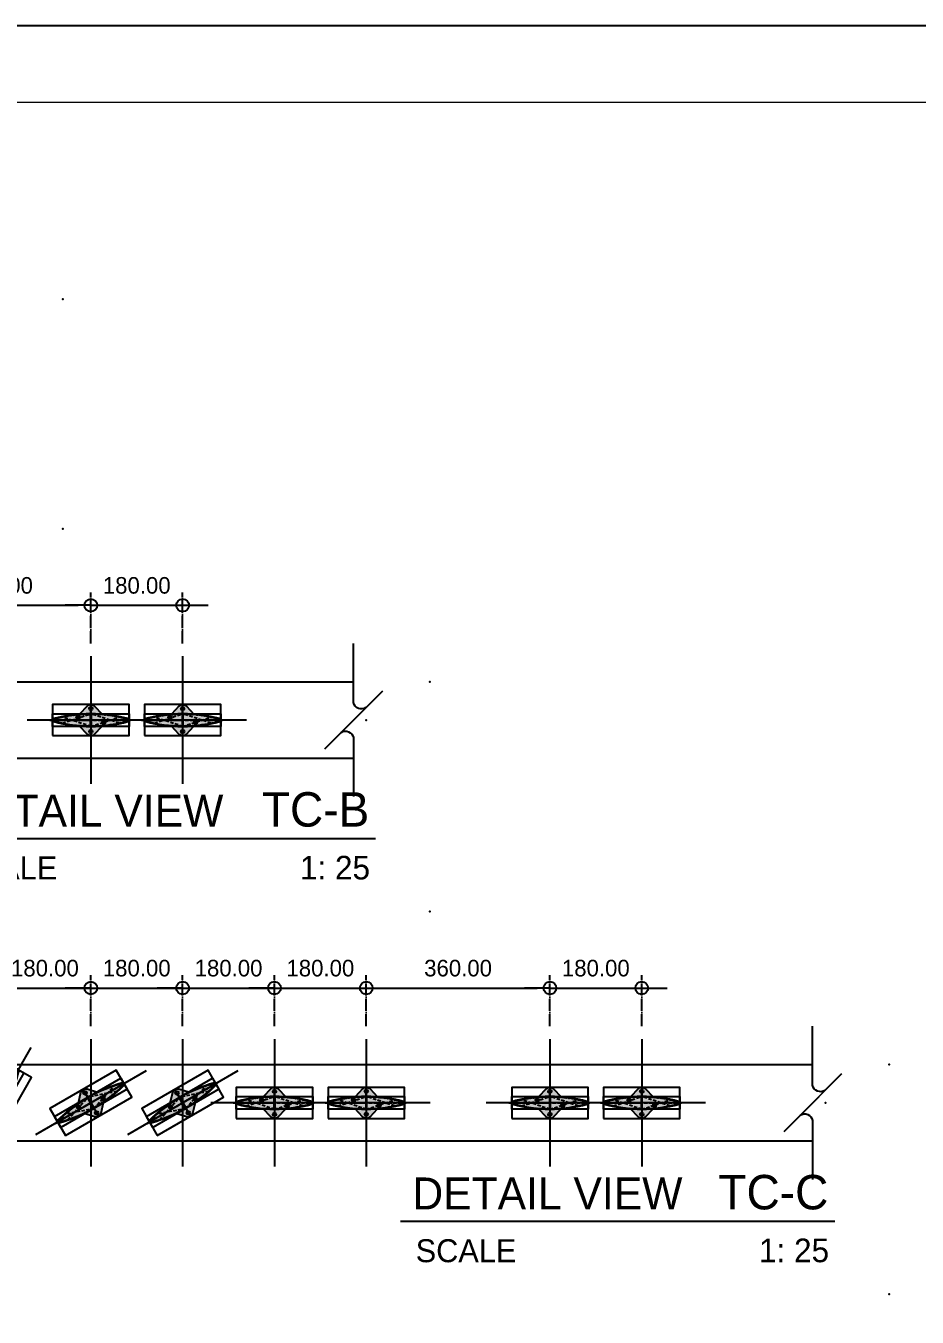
# Model space of a CAD drawing. Header units: millimetres. Extents: x -244126 to 368105, y -173968 to 259060.
# Drawn here: x 62167 to 63915, y 63345 to 65876 of the extents above; entities that cross this region are included whole.
import ezdxf
from ezdxf.enums import TextEntityAlignment as Align

# ---------------------------------------------------------------- set-up
doc = ezdxf.new("R2010")
doc.units = ezdxf.units.MM
doc.header["$MEASUREMENT"] = 0
for name, pattern in [('ACAD_ISO04W100', [30, 24, -3, 0, -3]), ('BORDER2', [22.225, 6.35, -3.175, 6.35, -3.175, 0, -3.175]), ('CENTER', [2, 1.25, -0.25, 0.25, -0.25]), ('HIDDEN', [9.525, 6.35, -3.175]), ('TA_GL_000.00010', [0.000275, 0.0001, -2.5e-05, 2.5e-05, -2.5e-05, 0.0001]), ('TA_HL_003.00000', [19.5, 10.65, -8.85])]:
    doc.linetypes.add(name, pattern=pattern)
for name, color, linetype in [('000 - D I M', 6, 'Continuous'), ('000 - GRID', 8, 'CENTER'), ('000 - H A T C H', 8, 'Continuous'), ('000 - H I D D E N', 7, 'Continuous'), ('000 - SYMBOL CON', 1, 'Continuous'), ('000 - T E X T', 4, 'Continuous'), ('000 - TITLEBLOCK', 4, 'Continuous'), ('000 - WIPEOUT', 250, 'Continuous'), ('001 - ASCESSORIES', 1, 'Continuous'), ('002 - STRUCTURAL STEEL', 4, 'Continuous'), ('A03_SUN LOUVER', 7, 'Continuous')]:
    doc.layers.add(name, color=color, linetype=linetype)
doc.styles.add('Cetury Gothic', font='GOTHIC.TTF')
doc.styles.add('CORDIA', font='cordia.shx')
doc.styles.add('TA', font='Cordia New.ttf', dxfattribs={"height": 4.5})
doc.dimstyles.new('DIM C-C', dxfattribs={"dimtxt": 0.18, "dimasz": 0.1, "dimexe": 0.1, "dimexo": 0.1, "dimgap": 0.09, "dimtad": 1, "dimtoh": 1, "dimzin": 0, "dimdsep": 46, "dimtxsty": 'CORDIA', "dimblk": 'ORIGIN', "dimcen": 0.1, "dimdle": 0.1, "dimclrd": 40, "dimclre": 140, "dimclrt": 3, "dimadec": 0, "dimazin": 0, "dimtfac": 1, "dimtix": 1, "dimtmove": 2, "dimatfit": 3, "dimfxl": 1, "dimtolj": 1, "dimtzin": 0, "dimarcsym": 0})

# ---------------------------------------------------------------- blocks, each defined once
blk = doc.blocks.new('*U903')
at = {"color": 0}
blk.add_wipeout([(-75, 3420), (75, 3420), (75, 0), (-75, 0)], dxfattribs=at).dxf.layer = '000 - WIPEOUT'
at = {"layer": '002 - STRUCTURAL STEEL', "color": 0, "linetype": 'ByBlock'}
blk.add_lwpolyline([(-75, 3420), (75, 3420), (75, 0), (-75, 0)], close=True, dxfattribs=at)
blk = doc.blocks.new('*U906')
at = {"color": 0}
blk.add_wipeout([(-75, 4320), (75, 4320), (75, 0), (-75, 0)], dxfattribs=at).dxf.layer = '000 - WIPEOUT'
at = {"layer": '002 - STRUCTURAL STEEL', "color": 0, "linetype": 'ByBlock'}
blk.add_lwpolyline([(-75, 4320), (75, 4320), (75, 0), (-75, 0)], close=True, dxfattribs=at)
blk = doc.blocks.new('000 - ASSCESSORIES_FAMELINE_AL.END_CAP_FOR_AF_150_TOP_VIEW')
at = {"layer": '000 - H A T C H'}
h = blk.add_hatch(dxfattribs=at)
h.set_pattern_fill('DOTS', color=8, scale=20)
h.set_pattern_definition([(0, (-55991.9054, -45153.6776), (0.625, 1.25), [0, -1.25])])
h.paths.add_polyline_path([(-22.1, 11.6, 0.045886), (-72.8, 2.9, 0.339294), (-75, 0), (0, 0), (0, 19, -0.414214), (-3.5, 22.5, -0.414214), (0, 26), (0, 30.4, 0.18442), (-7.3, 27.3)])
h.paths.add_polyline_path([(-21.5, 5, -1), (-28.5, 5, -1)], flags=16)
h.paths.add_polyline_path([(75, 0, 0.339294), (72.8, 2.9, 0.045886), (22.1, 11.6), (7.3, 27.3, 0.18442), (0, 30.4), (0, 26, -0.414214), (3.5, 22.5, -0.414214), (0, 19), (0, 0)])
h.paths.add_polyline_path([(-7.3, -27.3, 0.18442), (0, -30.4), (0, -26, -0.414214), (-3.5, -22.5, -0.414214), (0, -19), (0, 0), (-75, 0, 0.339294), (-72.8, -2.9, 0.045886), (-22.1, -11.6)])
h.paths.add_polyline_path([(0, -19, -0.414214), (3.5, -22.5, -0.414214), (0, -26), (0, -30.4, 0.18442), (7.3, -27.3), (22.1, -11.6, 0.045886), (72.8, -2.9, 0.339294), (75, 0), (0, 0)])
h.paths.add_polyline_path([(21.5, -5, -1), (28.5, -5, -1)], flags=16)
at = {"color": 250}
blk.add_lwpolyline([(-75, -30.4), (75, -30.4), (75, 30.4), (-75, 30.4)], close=True, dxfattribs=at)
at = {"layer": '000 - SYMBOL CON', "color": 250}
for p, q in [((0, 0), (0, 30.4)), ((0, 0), (0, 30.4)), ((-75, 0), (0, 0)), ((-75, 0), (0, 0)), ((75, 0), (0, 0)), ((0, 0), (0, -30.4)), ((75, 0), (0, 0)), ((0, 0), (0, -30.4))]:
    blk.add_line(p, q, dxfattribs=at)
at = {"layer": '001 - ASCESSORIES', "color": 0}
for points in [[(0, 30.4, 0.18442), (-7.3, 27.3), (-22.1, 11.6, 0.045886), (-72.8, 2.9, 0.339294), (-75, 0)], [(0, 30.4, -0.18442), (7.3, 27.3), (22.1, 11.6, -0.045886), (72.8, 2.9, -0.339294), (75, 0)], [(0, -30.4, -0.18442), (-7.3, -27.3), (-22.1, -11.6, -0.045886), (-72.8, -2.9, -0.339294), (-75, 0)], [(0, -30.4, 0.18442), (7.3, -27.3), (22.1, -11.6, 0.045886), (72.8, -2.9, 0.339294), (75, 0)]]:
    blk.add_lwpolyline(points, format="xyb", dxfattribs=at)
for centre in [(0, 22.5), (-25, 5), (0, -22.5), (25, -5)]:
    blk.add_circle(centre, 3.5, dxfattribs=at)
blk = doc.blocks.new('000 - FAMELINE_AL.SUN_LV_AF_150_CUT_VIEW')
at = {"layer": '000 - H A T C H'}
h = blk.add_hatch(dxfattribs=at)
h.set_pattern_fill('ANSI32', color=256, scale=0.1)
h.set_pattern_definition([(45, (-10310.8226, 5765.5874), (-0.67351921, 0.67351921), []), (45, (-10310.3736, 5765.5874), (-0.67351921, 0.67351921), [])])
edge = h.paths.add_edge_path(flags=16)
edge.add_arc((-0.8, -11.2), 0.3, 269.8359, 360)
edge.add_line((-0.5, -11.2), (-0.5, 11.2))
edge.add_arc((-0.8, 11.2), 0.3, 0, 90.1641)
edge.add_arc((0, -268.1), 279.6, 90.1641, 94.9125)
edge.add_arc((-23.9, 10), 0.5, 94.9125, 180)
edge.add_line((-24.4, 10), (-24.4, 8.2))
edge.add_arc((-23.9, 8.2), 0.5, 180, 250.8308)
edge.add_arc((-25, 5), 2.85, -44.534, 70.8308, ccw=False)
edge.add_arc((-23.4, 3.4), 0.6, 135.466, 315.466, ccw=False)
edge.add_arc((-25, 5), 1.65, 315.466, 584.534)
edge.add_arc((-26.6, 3.4), 0.6, -135.466, 44.534, ccw=False)
edge.add_arc((-25, 5), 2.85, 109.1692, 224.534, ccw=False)
edge.add_arc((-26.1, 8.2), 0.5, 289.1692, 360)
edge.add_line((-25.6, 8.2), (-25.6, 9.8))
edge.add_arc((-26.1, 9.8), 0.5, 0, 95.366)
edge.add_arc((0, -268.1), 279.6, 95.366, 105.0329)
edge.add_arc((-72, 0), 2, 105.0329, 254.9671)
edge.add_arc((0, 268.1), 279.6, 254.9671, 269.8359)
edge = h.paths.add_edge_path(flags=16)
edge.add_arc((23.9, -8.2), 0.5, 0, 70.8308)
edge.add_arc((25, -5), 2.85, 135.466, 250.8308, ccw=False)
edge.add_arc((23.4, -3.4), 0.6, -44.534, 135.466, ccw=False)
edge.add_arc((25, -5), 1.65, 135.466, 404.534)
edge.add_arc((26.6, -3.4), 0.6, 44.534, 224.534, ccw=False)
edge.add_arc((25, -5), 2.85, -70.8308, 44.534, ccw=False)
edge.add_arc((26.1, -8.2), 0.5, 109.1692, 180)
edge.add_line((25.6, -8.2), (25.6, -9.8))
edge.add_arc((26.1, -9.8), 0.5, 180, 275.366)
edge.add_arc((0, 268.1), 279.6, 275.366, 285.0329)
edge.add_arc((72, 0), 2, 285.0329, 434.9671)
edge.add_arc((0, -268.1), 279.6, 74.9671, 89.8359)
edge.add_arc((0.8, 11.2), 0.3, 89.8359, 180)
edge.add_line((0.5, 11.2), (0.5, -11.2))
edge.add_arc((0.8, -11.2), 0.3, 180, 270.1641)
edge.add_arc((0, 268.1), 279.6, 270.1641, 274.9125)
edge.add_arc((23.9, -10), 0.5, 274.9125, 360)
edge.add_line((24.4, -10), (24.4, -8.2))
edge = h.paths.add_edge_path()
edge.add_arc((72, 0), 3, 285.0329, 434.9671)
edge.add_arc((0, -268.1), 280.6, 74.9671, 105.0329)
edge.add_arc((-72, 0), 3, 105.0329, 254.9671)
edge.add_arc((0, 268.1), 280.6, 254.9671, 285.0329)
edge = h.paths.add_edge_path(flags=16)
edge.add_line((-0.5, 0), (0.5, 0))
h = blk.add_hatch(color=250, dxfattribs=at)
h.dxf.hatch_style = 1
edge = h.paths.add_edge_path()
edge.add_arc((72, 0), 3, 285.0329, 434.9671)
edge.add_arc((0, -268.1), 280.6, 74.9671, 105.0329)
edge.add_arc((-72, 0), 3, 105.0329, 254.9671)
edge.add_arc((0, 268.1), 280.6, 254.9671, 285.0329)
at = {"layer": '000 - H I D D E N', "color": 250, "linetype": 'HIDDEN'}
for p, q in [((-80.7, 0), (80.7, 0)), ((0, 17.4), (0, -17.4))]:
    blk.add_line(p, q, dxfattribs=at)
at = {"layer": '000 - H I D D E N', "color": 8, "linetype": 'HIDDEN'}
for p, q in [((0, -12.5), (-55.6, 5.9)), ((-55.4, -6), (0, 12.5)), ((55.4, -6), (0, 12.5)), ((0, -12.5), (55.6, 5.9))]:
    blk.add_line(p, q, dxfattribs=at)
at = {"layer": 'A03_SUN LOUVER', "color": 0}
blk.add_line((-0.5, 0), (0.5, 0), dxfattribs=at)
for points in [[(72.8, -2.9, 0.766871), (72.8, 2.9, 0.131944), (-72.8, 2.9, 0.766871), (-72.8, -2.9, 0.131944)], [(-0.8, -11.5, 0.415053), (-0.5, -11.2), (-0.5, 11.2, 0.415053), (-0.8, 11.5, 0.020722), (-23.9, 10.5, 0.389318), (-24.4, 10), (-24.4, 8.2, 0.319289), (-24.1, 7.7, -0.550692), (-23, 3, -1), (-23.8, 3.8, 2.386714), (-26.2, 3.8, -1), (-27, 3, -0.550692), (-25.9, 7.7, 0.319289), (-25.6, 8.2), (-25.6, 9.8, 0.441918), (-26.1, 10.3, 0.042205), (-72.5, 1.9, 0.766871), (-72.5, -1.9, 0.064968)], [(24.4, -8.2, 0.319289), (24.1, -7.7, -0.550692), (23, -3, -1), (23.8, -3.8, 2.386714), (26.2, -3.8, -1), (27, -3, -0.550692), (25.9, -7.7, 0.319289), (25.6, -8.2), (25.6, -9.8, 0.441918), (26.1, -10.3, 0.042205), (72.5, -1.9, 0.766871), (72.5, 1.9, 0.064968), (0.8, 11.5, 0.415053), (0.5, 11.2), (0.5, -11.2, 0.415053), (0.8, -11.5, 0.020722), (23.9, -10.5, 0.389318), (24.4, -10)]]:
    blk.add_lwpolyline(points, format="xyb", close=True, dxfattribs=at)
at = {"layer": 'Defpoints', "color": 250}
blk.add_lwpolyline([(75, -12.5), (-75, -12.5), (-75, 12.5), (75, 12.5)], close=True, dxfattribs=at)
blk = doc.blocks.new('*U894')
at = {"color": 3}
blk.add_point((0, -150), dxfattribs=at)
at = {"layer": '000 - GRID', "color": 0, "linetype": 'ByBlock'}
blk.add_line((0, 50), (0, -200), dxfattribs=at)
at = {"layer": '000 - GRID', "color": 0}
blk.add_point((0, 0), dxfattribs=at)
at = {"style": 'TA', "flags": 1}
blk.add_attdef('LOCATION', (6, 6), '', height=4.5, dxfattribs=at)
blk = doc.blocks.new('*U1624')
at = {"layer": '000 - GRID', "linetype": 'ByBlock', "rotation": 270}
blk.add_blockref('*U894', (75, 0), dxfattribs=at)
at = {"layer": '001 - ASCESSORIES', "color": 1}
blk.add_blockref('000 - ASSCESSORIES_FAMELINE_AL.END_CAP_FOR_AF_150_TOP_VIEW', (0, 0), dxfattribs=at)
at = {"layer": 'A03_SUN LOUVER', "color": 0}
blk.add_blockref('000 - FAMELINE_AL.SUN_LV_AF_150_CUT_VIEW', (0, 0), dxfattribs=at)
blk = doc.blocks.new('*U910')
at = {"color": 3}
blk.add_wipeout([(1.38, 1.01), (1.18, 0.93), (1.03, 0.8), (0.92, 0.62), (0.87, 0.42), (0.89, 0.22), (0.97, 0.03), (-0.97, 1.97), (-0.89, 1.79), (-0.87, 1.58), (-0.91, 1.38), (-1.02, 1.21), (-1.18, 1.08), (-1.37, 1.01), (-6, 1), (-6, -2), (6, -1.99), (6, 1.01)], dxfattribs=at).dxf.layer = '000 - WIPEOUT'
at = {"color": 250}
blk.add_lwpolyline([(6, 1.01), (6, 1.01)], dxfattribs=at)
at = {"color": 3}
blk.add_point((0, 0), dxfattribs=at)
at = {"layer": '000 - SYMBOL CON', "color": 0, "extrusion": (0, 0, -1)}
blk.add_line((2.27, -1.26), (-2.27, 3.27), dxfattribs=at)
at = {"layer": '000 - SYMBOL CON', "color": 0}
for p, q in [((-1.37, 1.01), (-6, 1)), ((1.38, 1.01), (6, 1.01))]:
    blk.add_line(p, q, dxfattribs=at)
at = {"layer": '000 - SYMBOL CON', "color": 0, "extrusion": (0, 0, -1)}
for centre, radius, start, end in [((1.5, 1.63), 0.634, 146.7272, 258.2728), ((-1.51, 0.38), 0.638, 326.68, 78.0794)]:
    blk.add_arc(centre, radius, start, end, dxfattribs=at)
blk = doc.blocks.new('_Origin')
at = {"color": 0, "linetype": 'ByBlock', "lineweight": -2}
blk.add_line((0, 0), (-1, 0), dxfattribs=at)
blk.add_circle((0, 0), 0.5, dxfattribs=at)
blk = doc.blocks.new('*D2106')
at = {"layer": '000 - D I M', "color": 140, "linetype": 'ACAD_ISO04W100', "lineweight": -2, "transparency": 16777216}
for p, q in [((61934.6, 64665.4), (61934.6, 64765.4)), ((62294.6, 64665.4), (62294.6, 64765.4))]:
    blk.add_line(p, q, dxfattribs=at)
at = {"layer": '000 - D I M', "color": 40, "lineweight": -2, "transparency": 16777216}
blk.add_line((61959.6, 64740.4), (62269.6, 64740.4), dxfattribs=at)
at = {"layer": 'Defpoints', "color": 0, "transparency": 16777216}
for p in [(62294.6, 64740.4), (61934.6, 64640.4), (62294.6, 64640.4)]:
    blk.add_point(p, dxfattribs=at)
at = {"layer": '000 - D I M', "color": 40, "lineweight": -2, "transparency": 16777216, "xscale": 25, "yscale": 25, "zscale": 25, "rotation": 180}
blk.add_blockref('_Origin', (61934.6, 64740.4), dxfattribs=at)
at = {"layer": '000 - D I M', "color": 40, "lineweight": -2, "transparency": 16777216, "xscale": 25, "yscale": 25, "zscale": 25}
blk.add_blockref('_Origin', (62294.6, 64740.4), dxfattribs=at)
at = {"layer": '000 - D I M', "color": 3, "transparency": 16777216, "insert": (62114.6, 64779.2), "char_height": 32.5, "attachment_point": 5, "style": 'CORDIA'}
blk.add_mtext('\\A1;360.00', dxfattribs=at)
blk = doc.blocks.new('*D2107')
at = {"layer": '000 - D I M', "color": 140, "linetype": 'ACAD_ISO04W100', "lineweight": -2, "transparency": 16777216}
for p, q in [((62294.6, 64665.4), (62294.6, 64765.4)), ((62474.6, 64665.4), (62474.6, 64765.4))]:
    blk.add_line(p, q, dxfattribs=at)
at = {"layer": '000 - D I M', "color": 40, "lineweight": -2, "transparency": 16777216}
for p, q in [((62269.6, 64740.4), (62244.6, 64740.4)), ((62294.6, 64740.4), (62474.6, 64740.4)), ((62499.6, 64740.4), (62524.6, 64740.4))]:
    blk.add_line(p, q, dxfattribs=at)
at = {"layer": 'Defpoints', "color": 0, "transparency": 16777216}
for p in [(62474.6, 64740.4), (62294.6, 64640.4), (62474.6, 64640.4)]:
    blk.add_point(p, dxfattribs=at)
at = {"layer": '000 - D I M', "color": 40, "lineweight": -2, "transparency": 16777216, "xscale": 25, "yscale": 25, "zscale": 25}
blk.add_blockref('_Origin', (62294.6, 64740.4), dxfattribs=at)
at = {"layer": '000 - D I M', "color": 40, "lineweight": -2, "transparency": 16777216, "xscale": 25, "yscale": 25, "zscale": 25, "rotation": 180}
blk.add_blockref('_Origin', (62474.6, 64740.4), dxfattribs=at)
at = {"layer": '000 - D I M', "color": 3, "transparency": 16777216, "insert": (62384.6, 64779.2), "char_height": 32.5, "attachment_point": 5, "style": 'CORDIA'}
blk.add_mtext('\\A1;180.00', dxfattribs=at)
blk = doc.blocks.new('*D2052')
at = {"layer": '000 - D I M', "color": 140, "linetype": 'ACAD_ISO04W100', "lineweight": -2, "transparency": 16777216}
for p, q in [((62114.6, 63915.4), (62114.6, 64015.4)), ((62294.6, 63915.4), (62294.6, 64015.4))]:
    blk.add_line(p, q, dxfattribs=at)
at = {"layer": '000 - D I M', "color": 40, "lineweight": -2, "transparency": 16777216}
for p, q in [((62089.6, 63990.4), (62064.6, 63990.4)), ((62114.6, 63990.4), (62294.6, 63990.4)), ((62319.6, 63990.4), (62344.6, 63990.4))]:
    blk.add_line(p, q, dxfattribs=at)
at = {"layer": 'Defpoints', "color": 0, "transparency": 16777216}
for p in [(62294.6, 63990.4), (62114.6, 63890.4), (62294.6, 63890.4)]:
    blk.add_point(p, dxfattribs=at)
at = {"layer": '000 - D I M', "color": 40, "lineweight": -2, "transparency": 16777216, "xscale": 25, "yscale": 25, "zscale": 25}
blk.add_blockref('_Origin', (62114.6, 63990.4), dxfattribs=at)
at = {"layer": '000 - D I M', "color": 40, "lineweight": -2, "transparency": 16777216, "xscale": 25, "yscale": 25, "zscale": 25, "rotation": 180}
blk.add_blockref('_Origin', (62294.6, 63990.4), dxfattribs=at)
at = {"layer": '000 - D I M', "color": 3, "transparency": 16777216, "insert": (62204.6, 64029.2), "char_height": 32.5, "attachment_point": 5, "style": 'CORDIA'}
blk.add_mtext('\\A1;180.00', dxfattribs=at)
blk = doc.blocks.new('*D2053')
at = {"layer": '000 - D I M', "color": 140, "linetype": 'ACAD_ISO04W100', "lineweight": -2, "transparency": 16777216}
for p, q in [((62294.6, 63915.4), (62294.6, 64015.4)), ((62474.6, 63915.4), (62474.6, 64015.4))]:
    blk.add_line(p, q, dxfattribs=at)
at = {"layer": '000 - D I M', "color": 40, "lineweight": -2, "transparency": 16777216}
for p, q in [((62269.6, 63990.4), (62244.6, 63990.4)), ((62294.6, 63990.4), (62474.6, 63990.4)), ((62499.6, 63990.4), (62524.6, 63990.4))]:
    blk.add_line(p, q, dxfattribs=at)
at = {"layer": 'Defpoints', "color": 0, "transparency": 16777216}
for p in [(62474.6, 63990.4), (62294.6, 63890.4), (62474.6, 63890.4)]:
    blk.add_point(p, dxfattribs=at)
at = {"layer": '000 - D I M', "color": 40, "lineweight": -2, "transparency": 16777216, "xscale": 25, "yscale": 25, "zscale": 25}
blk.add_blockref('_Origin', (62294.6, 63990.4), dxfattribs=at)
at = {"layer": '000 - D I M', "color": 40, "lineweight": -2, "transparency": 16777216, "xscale": 25, "yscale": 25, "zscale": 25, "rotation": 180}
blk.add_blockref('_Origin', (62474.6, 63990.4), dxfattribs=at)
at = {"layer": '000 - D I M', "color": 3, "transparency": 16777216, "insert": (62384.6, 64029.2), "char_height": 32.5, "attachment_point": 5, "style": 'CORDIA'}
blk.add_mtext('\\A1;180.00', dxfattribs=at)
blk = doc.blocks.new('*D2054')
at = {"layer": '000 - D I M', "color": 140, "linetype": 'ACAD_ISO04W100', "lineweight": -2, "transparency": 16777216}
for p, q in [((62474.6, 63915.4), (62474.6, 64015.4)), ((62654.6, 63915.4), (62654.6, 64015.4))]:
    blk.add_line(p, q, dxfattribs=at)
at = {"layer": '000 - D I M', "color": 40, "lineweight": -2, "transparency": 16777216}
for p, q in [((62449.6, 63990.4), (62424.6, 63990.4)), ((62474.6, 63990.4), (62654.6, 63990.4)), ((62679.6, 63990.4), (62704.6, 63990.4))]:
    blk.add_line(p, q, dxfattribs=at)
at = {"layer": 'Defpoints', "color": 0, "transparency": 16777216}
for p in [(62654.6, 63990.4), (62474.6, 63890.4), (62654.6, 63890.4)]:
    blk.add_point(p, dxfattribs=at)
at = {"layer": '000 - D I M', "color": 40, "lineweight": -2, "transparency": 16777216, "xscale": 25, "yscale": 25, "zscale": 25}
blk.add_blockref('_Origin', (62474.6, 63990.4), dxfattribs=at)
at = {"layer": '000 - D I M', "color": 40, "lineweight": -2, "transparency": 16777216, "xscale": 25, "yscale": 25, "zscale": 25, "rotation": 180}
blk.add_blockref('_Origin', (62654.6, 63990.4), dxfattribs=at)
at = {"layer": '000 - D I M', "color": 3, "transparency": 16777216, "insert": (62564.6, 64029.2), "char_height": 32.5, "attachment_point": 5, "style": 'CORDIA'}
blk.add_mtext('\\A1;180.00', dxfattribs=at)
blk = doc.blocks.new('*D2055')
at = {"layer": '000 - D I M', "color": 140, "linetype": 'ACAD_ISO04W100', "lineweight": -2, "transparency": 16777216}
for p, q in [((62654.6, 63915.4), (62654.6, 64015.4)), ((62834.6, 63915.4), (62834.6, 64015.4))]:
    blk.add_line(p, q, dxfattribs=at)
at = {"layer": '000 - D I M', "color": 40, "lineweight": -2, "transparency": 16777216}
for p, q in [((62629.6, 63990.4), (62604.6, 63990.4)), ((62654.6, 63990.4), (62834.6, 63990.4)), ((62859.6, 63990.4), (62884.6, 63990.4))]:
    blk.add_line(p, q, dxfattribs=at)
at = {"layer": 'Defpoints', "color": 0, "transparency": 16777216}
for p in [(62834.6, 63990.4), (62654.6, 63890.4), (62834.6, 63890.4)]:
    blk.add_point(p, dxfattribs=at)
at = {"layer": '000 - D I M', "color": 40, "lineweight": -2, "transparency": 16777216, "xscale": 25, "yscale": 25, "zscale": 25}
blk.add_blockref('_Origin', (62654.6, 63990.4), dxfattribs=at)
at = {"layer": '000 - D I M', "color": 40, "lineweight": -2, "transparency": 16777216, "xscale": 25, "yscale": 25, "zscale": 25, "rotation": 180}
blk.add_blockref('_Origin', (62834.6, 63990.4), dxfattribs=at)
at = {"layer": '000 - D I M', "color": 3, "transparency": 16777216, "insert": (62744.6, 64029.2), "char_height": 32.5, "attachment_point": 5, "style": 'CORDIA'}
blk.add_mtext('\\A1;180.00', dxfattribs=at)
blk = doc.blocks.new('*D2056')
at = {"layer": '000 - D I M', "color": 140, "linetype": 'ACAD_ISO04W100', "lineweight": -2, "transparency": 16777216}
for p, q in [((62834.6, 63915.4), (62834.6, 64015.4)), ((63194.6, 63915.4), (63194.6, 64015.4))]:
    blk.add_line(p, q, dxfattribs=at)
at = {"layer": '000 - D I M', "color": 40, "lineweight": -2, "transparency": 16777216}
blk.add_line((62859.6, 63990.4), (63169.6, 63990.4), dxfattribs=at)
at = {"layer": 'Defpoints', "color": 0, "transparency": 16777216}
for p in [(63194.6, 63990.4), (62834.6, 63890.4), (63194.6, 63890.4)]:
    blk.add_point(p, dxfattribs=at)
at = {"layer": '000 - D I M', "color": 40, "lineweight": -2, "transparency": 16777216, "xscale": 25, "yscale": 25, "zscale": 25, "rotation": 180}
blk.add_blockref('_Origin', (62834.6, 63990.4), dxfattribs=at)
at = {"layer": '000 - D I M', "color": 40, "lineweight": -2, "transparency": 16777216, "xscale": 25, "yscale": 25, "zscale": 25}
blk.add_blockref('_Origin', (63194.6, 63990.4), dxfattribs=at)
at = {"layer": '000 - D I M', "color": 3, "transparency": 16777216, "insert": (63014.6, 64029.2), "char_height": 32.5, "attachment_point": 5, "style": 'CORDIA'}
blk.add_mtext('\\A1;360.00', dxfattribs=at)
blk = doc.blocks.new('*D2057')
at = {"layer": '000 - D I M', "color": 140, "linetype": 'ACAD_ISO04W100', "lineweight": -2, "transparency": 16777216}
for p, q in [((63194.6, 63915.4), (63194.6, 64015.4)), ((63374.6, 63915.4), (63374.6, 64015.4))]:
    blk.add_line(p, q, dxfattribs=at)
at = {"layer": '000 - D I M', "color": 40, "lineweight": -2, "transparency": 16777216}
for p, q in [((63169.6, 63990.4), (63144.6, 63990.4)), ((63194.6, 63990.4), (63374.6, 63990.4)), ((63399.6, 63990.4), (63424.6, 63990.4))]:
    blk.add_line(p, q, dxfattribs=at)
at = {"layer": 'Defpoints', "color": 0, "transparency": 16777216}
for p in [(63374.6, 63990.4), (63194.6, 63890.4), (63374.6, 63890.4)]:
    blk.add_point(p, dxfattribs=at)
at = {"layer": '000 - D I M', "color": 40, "lineweight": -2, "transparency": 16777216, "xscale": 25, "yscale": 25, "zscale": 25}
blk.add_blockref('_Origin', (63194.6, 63990.4), dxfattribs=at)
at = {"layer": '000 - D I M', "color": 40, "lineweight": -2, "transparency": 16777216, "xscale": 25, "yscale": 25, "zscale": 25, "rotation": 180}
blk.add_blockref('_Origin', (63374.6, 63990.4), dxfattribs=at)
at = {"layer": '000 - D I M', "color": 3, "transparency": 16777216, "insert": (63284.6, 64029.2), "char_height": 32.5, "attachment_point": 5, "style": 'CORDIA'}
blk.add_mtext('\\A1;180.00', dxfattribs=at)
blk = doc.blocks.new('*U914')
at = {"color": 4}
blk.add_line((-4.26, 5.7), (-38.31, 5.7), dxfattribs=at)
at = {"linetype": 'TA_GL_000.00010'}
blk.add_point((0, 18), dxfattribs=at)
blk.add_point((0, 0))
at = {"color": 4, "linetype": 'BORDER2', "style": 'Cetury Gothic'}
blk.add_text('SCALE', height=1.8, dxfattribs=at).set_placement((-37.12, 2.51))
at = {"color": 0, "style": 'TA'}
for tag, p in [('HEADING2', (-37.38, 10.65)), ('HEADING', (-37.38, 6.65))]:
    blk.add_attdef(tag, p, '', height=2.5, dxfattribs=at)
for tag, height, p in [('LO', 2.7, (-4.76, 6.65)), ('SC', 1.85, (-4.7, 2.51))]:
    blk.add_attdef(tag, text='', height=height, dxfattribs=at).set_placement(p, align=Align.RIGHT)
blk = doc.blocks.new('A$Cfd196da9')
at = {"color": 0, "linetype": 'ByBlock', "const_width": 0.1}
blk.add_lwpolyline([(-143.5, -98), (96.5, -98), (96.5, 99), (-143.5, 99)], close=True, dxfattribs=at)
blk = doc.blocks.new('*U1681')
at = {"layer": '000 - TITLEBLOCK', "color": 250}
blk.add_lwpolyline([(0, 0), (7425, 0), (7425, 5250), (0, 5250)], close=True, dxfattribs=at)
at = {"layer": '000 - T E X T', "color": 3, "xscale": 25, "yscale": 25, "zscale": 25}
blk.add_blockref('A$Cfd196da9', (3712.5, 2625), dxfattribs=at)
at = {"color": 4, "style": 'TA'}
blk.add_attdef('PAPER_SIZE', text='', height=31.3, dxfattribs=at).set_placement((7107.5, 124.7), align=Align.MIDDLE_RIGHT)
blk.add_attdef('SCALE_SIZE', text='', height=31.3, dxfattribs=at).set_placement((7168.9, 125.3), align=Align.MIDDLE_LEFT)
at = {"layer": '000 - T E X T', "color": 250, "style": 'TA'}
for tag, height, p in [('SUPERLINK', 25, (215.8, 5197.1)), ('NAMEFILE', 25, (215.8, 5147.1)), ('SC', 500, (42, 4690.1))]:
    blk.add_attdef(tag, text='', height=height, dxfattribs=at).set_placement(p, align=Align.MIDDLE_LEFT)
at = {"layer": '000 - T E X T', "color": 4, "style": 'TA'}
for tag, height, p in [('PRELIM_NAME_JOB_1', 25, (6558.3, 4127.4)), ('PRELIM_NAME_JOB_2', 25, (6558.3, 4072.8)), ('PRELIM_NAME_PROJECT_1', 37.5, (6185.1, 3866.4)), ('PRELIM_NAME_PROJECT_2', 37.5, (6185.1, 3773.9)), ('PRELIM_NAME_PROJECT_3', 37.5, (6185.1, 3681.4)), ('PRELIM_NAME_TITLE_3', 30, (6193.8, 924.9)), ('DRAWING_NO1', 30, (6182.6, 411.4)), ('DRAWING_NO2', 30, (6182.6, 311.4)), ('PRELIM_NAME_TITLE_1', 1.2, (247.8, 43.7)), ('PRELIM_NAME_TITLE_2', 1.2, (247.8, 40.3))]:
    blk.add_attdef(tag, text='', height=height, dxfattribs=at).set_placement(p, align=Align.MIDDLE_LEFT)
at = {"layer": '000 - T E X T', "color": 4, "style": 'Cetury Gothic'}
for tag, p in [('SHEET_NO.', (7019.7, 425)), ('TOTAL_SHEET_NO.', (7012.1, 220.5))]:
    blk.add_attdef(tag, text='', height=45, dxfattribs=at).set_placement(p, align=Align.CENTER)
at = {"layer": '000 - T E X T', "color": 4, "style": 'TA'}
blk.add_attdef('NAME_REMARK', (691.1, 216.3), '', height=50, dxfattribs=at)

msp = doc.modelspace()

# ---------------------------------------------------------------- block references
at = {"color": 3, "rotation": 270}
for name, p in [('*U903', (59414.63716, 64515.40292)), ('*U906', (59414.63716, 63765.40292))]:
    msp.add_blockref(name, p, dxfattribs=at)
at = {"layer": '000 - T E X T', "xscale": 25, "yscale": 25, "zscale": 25}
msp.add_blockref('*U914', (62239.46429, 64890.40292), dxfattribs=at).add_auto_attribs({'HEADING': 'DETAIL VIEW', 'LO': 'TC-A', 'SC': '1: 25'})

# ---------------------------------------------------------------- dimensions: what is measured, and where the dimension line sits
at = {"layer": '000 - D I M', "color": 3}
for base, p1, p2, picture, middle in [((62294.63716, 64740.40292), (61934.63716, 64640.40292), (62294.63716, 64640.40292), '*D2106', (62114.63716, 64779.15292)), ((62474.63716, 64740.40292), (62294.63716, 64640.40292), (62474.63716, 64640.40292), '*D2107', (62384.63716, 64779.15292)), ((62294.63716, 63990.40292), (62114.63716, 63890.40292), (62294.63716, 63890.40292), '*D2052', (62204.63716, 64029.15292)), ((62474.63716, 63990.40292), (62294.63716, 63890.40292), (62474.63716, 63890.40292), '*D2053', (62384.63716, 64029.15292)), ((62654.63716, 63990.40292), (62474.63716, 63890.40292), (62654.63716, 63890.40292), '*D2054', (62564.63716, 64029.15292)), ((62834.63716, 63990.40292), (62654.63716, 63890.40292), (62834.63716, 63890.40292), '*D2055', (62744.63716, 64029.15292)), ((63194.63716, 63990.40292), (62834.63716, 63890.40292), (63194.63716, 63890.40292), '*D2056', (63014.63716, 64029.15292)), ((63374.63716, 63990.40292), (63194.63716, 63890.40292), (63374.63716, 63890.40292), '*D2057', (63284.63716, 64029.15292))]:
    dim = msp.add_linear_dim(base=base, p1=p1, p2=p2, dimstyle='DIM C-C', override={"dimscale": 250, "dimtxt": 0.13}, dxfattribs=at)
    dim.commit()
    dim.dimension.update_dxf_attribs({"geometry": picture, "text_midpoint": middle})

# ---------------------------------------------------------------- next in the draw order: block references
at = {"color": 3}
for p in [(62294.63716, 64515.40292), (62474.63716, 64515.40292), (62654.63716, 63765.40292), (62834.63716, 63765.40292), (63194.63716, 63765.40292), (63374.63716, 63765.40292)]:
    msp.add_blockref('*U1624', p, dxfattribs=at)
for p, rotation in [((62114.63716, 63765.40292), 59.99999999999999), ((62294.63716, 63765.40292), 30), ((62474.63716, 63765.40292), 30)]:
    msp.add_blockref('*U1624', p, dxfattribs=dict(at, rotation=rotation))
at = {"layer": '000 - GRID', "linetype": 'ByBlock'}
for p in [(62294.63716, 64590.40292), (62474.63716, 64590.40292), (62294.63716, 63840.40292), (62474.63716, 63840.40292), (62654.63716, 63840.40292), (62834.63716, 63840.40292), (63194.63716, 63840.40292), (63374.63716, 63840.40292)]:
    msp.add_blockref('*U894', p, dxfattribs=at)
at = {"layer": '000 - SYMBOL CON', "color": 2, "xscale": 25, "yscale": 25, "zscale": 25, "rotation": 90}
for p in [(62834.63716, 64515.40292), (63734.63716, 63765.40292)]:
    msp.add_blockref('*U910', p, dxfattribs=at)

# ---------------------------------------------------------------- next in the draw order: block references
at = {"color": 2, "linetype": 'TA_HL_003.00000'}
msp.add_blockref('*U1681', (59132.34413, 60625.84316), dxfattribs=at)
at = {"layer": '000 - T E X T', "xscale": 25, "yscale": 25, "zscale": 25}
for p, values in [((62959.49337, 64140.40292), {'HEADING': 'DETAIL VIEW', 'LO': 'TC-B', 'SC': '1: 25'}), ((63859.49337, 63390.40292), {'HEADING': 'DETAIL VIEW', 'LO': 'TC-C', 'SC': '1: 25'})]:
    msp.add_blockref('*U914', p, dxfattribs=at).add_auto_attribs(values)

doc.saveas('drawing.dxf')
